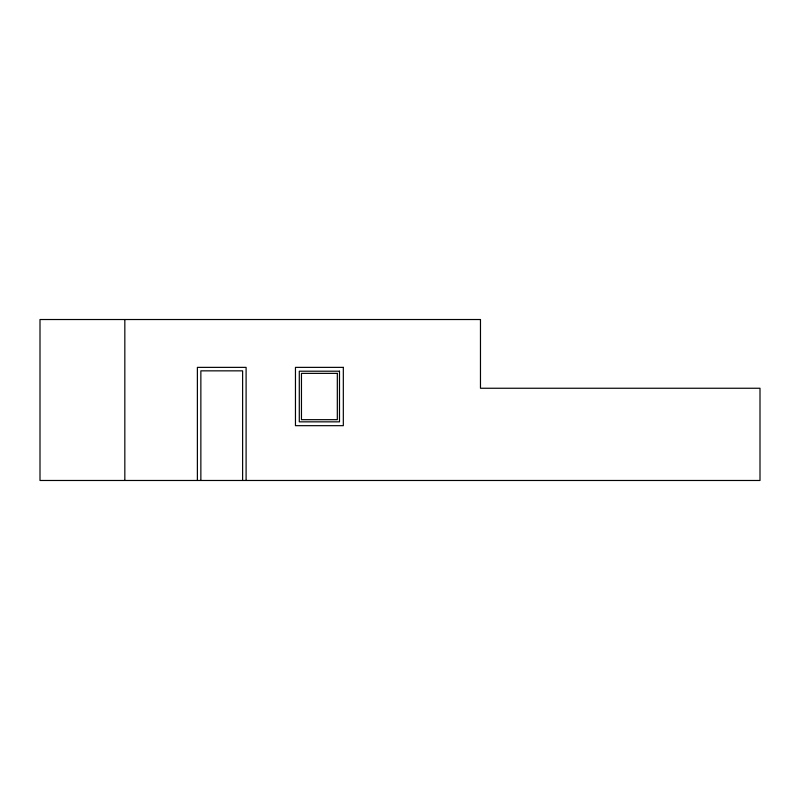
<?xml version="1.0" encoding="UTF-8"?>
<svg xmlns="http://www.w3.org/2000/svg" width="800" height="800" viewBox="0 0 800 800"><rect width="100%" height="100%" fill="white"/><g stroke="black" fill="none" stroke-linecap="round" stroke-linejoin="round"><path stroke-width="1.2" d="M246.1 480.48L246.1 367.37L197.38 367.37L197.38 480.48M242.62 480.48L242.62 370.85L200.86 370.85L200.86 480.48M124.83 319.52L124.83 480.48M480.47 319.52L40 319.52L40 480.48L760 480.48L760 388.25L480.47 388.25L480.47 319.52M343.32 367.37L295.46 367.37L295.46 425.67L343.32 425.67L343.32 367.37M339.49 371.2L299.29 371.2L299.29 421.84L339.49 421.84L339.49 371.2M337.32 373.37L301.46 373.37L301.46 419.67L337.32 419.67L337.32 373.37"/></g></svg>
